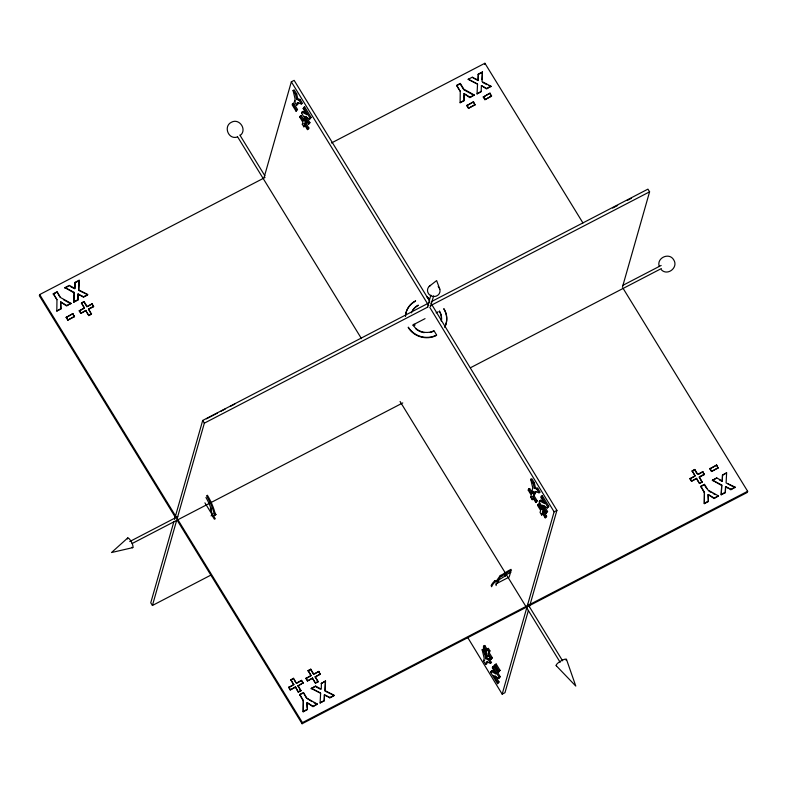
<?xml version="1.0" encoding="UTF-8"?>
<svg xmlns="http://www.w3.org/2000/svg" width="787" height="787" viewBox="0 0 787 787"><rect width="100%" height="100%" fill="white"/><g stroke="black" fill="none" stroke-linecap="round" stroke-linejoin="round"><path stroke-width="1.18" d="M60.717 301.952L60.914 308.957L56.812 311.081L56.969 299.68L53.319 293.728L57.038 291.79L60.579 297.565L70.987 303.329L66.62 305.995L60.717 301.952L66.747 305.533L70.987 303.329M307.087 702.683L307.284 709.687L303.182 711.812L303.339 700.41L299.68 694.459L303.408 692.521L306.95 698.295L317.348 704.06L312.98 706.726L307.087 702.683L313.118 706.264L317.348 704.06M303.182 711.812L303.339 700.41M464.005 93.623L464.212 100.618L460.11 102.743L460.257 91.341L456.608 85.389L460.326 83.461L463.868 89.226L474.276 95.001L469.908 97.657L464.005 93.623L470.036 97.195L474.276 95.001M708.192 494.531L708.398 501.526L704.296 503.65L704.444 492.249L700.794 486.297L704.513 484.359L708.054 490.134L718.462 495.908L714.094 498.565L708.192 494.531L714.222 498.102L718.462 495.908M704.296 503.65L704.444 492.249M74.135 292.892L64.967 287.619L74.263 292.439L73.732 302.238L77.864 300.093L78.09 293.915L83.402 296.827L87.711 294.594L78.749 289.921L79.153 280.251L75.031 282.385L74.785 288.898M77.864 300.093L78.09 293.915M320.624 693.17L311.327 688.35L320.624 693.17L320.102 702.968L324.234 700.823L324.46 694.646L329.763 697.557L334.072 695.324L325.12 690.652L325.523 680.981L321.273 683.578L325.523 680.981M324.234 700.823L324.46 694.646M477.552 84.101L468.255 79.28L477.552 84.101L477.03 93.899L481.152 91.754L481.388 85.586L486.691 88.488L490.999 86.255L482.038 81.582L482.441 71.912L478.329 74.047L478.083 80.559L473.38 78.002M721.61 485.471L712.442 480.188L721.738 485.008L721.217 494.807L725.348 492.662L725.575 486.494L730.877 489.396L735.186 487.163L726.096 482.943L726.627 472.82L722.515 474.954L722.269 481.467L719.446 479.932M725.348 492.662L725.575 486.494M75.031 282.385L74.913 288.445L69.286 285.376L64.967 287.619M321.401 683.116L321.283 689.176L315.646 686.107L311.327 688.35M478.083 80.559L478.329 74.047M722.269 481.467L722.515 474.954M73.732 302.238L74.263 292.439M87.711 294.594L78.621 290.373L79.153 280.251M334.072 695.324L324.982 691.104L325.336 682.644M482.008 79.625L482.441 71.912M721.217 494.807L721.738 485.008M265.012 177.498L39.675 294.574L39.35 295.725L175.196 517.02M56.969 299.68L53.319 293.728M57.038 291.79L59.861 297.053M56.812 311.081L61.042 308.494M66.167 317.486L72.896 313.6L74.401 316.718L67.8 320.142L66.167 317.486L72.896 313.6M67.8 320.142L74.529 316.256M85.842 310.727L80.746 313.374L79.231 310.904L84.455 307.806L81.474 302.946L84.101 301.578L87.082 306.438L92.177 303.792L93.564 306.714L88.469 309.36L91.449 314.22L88.823 315.587L85.842 310.727L88.823 315.587M79.231 310.904L84.327 308.258L81.474 302.946M77.962 294.377L83.402 296.827M80.746 313.374L85.97 310.265M81.346 303.398L84.101 301.578M87.977 306.359L92.177 303.792M91.449 314.22L88.597 308.907L93.692 306.261M264.157 177.232L291.338 81.818L294.141 80.363L429.672 301.155M292.498 103.727L292.174 104.868L296.069 111.203L297.506 109.491L293.61 103.156L292.498 103.727L296.394 110.072L296.069 111.203M173.858 521.722L150.76 602.783L152.422 605.478L211.064 575.012M174.527 519.371L202.702 420.455L429.377 302.68M293.295 104.287L293.61 103.156M294.427 101.543L295.125 99.083L293.079 90.466L294.19 89.885L296.699 93.968L297.791 98.926L300.063 99.447L302.483 103.392L301.362 103.963L297.338 102.585L296.62 105.114L294.427 101.543L295.538 100.962M152.422 605.478L176.849 519.715L302.09 723.745L747.325 492.426L747.65 491.275L623.048 288.288M177.173 518.564L204.354 423.15L428.079 306.92M298.214 102.851L297.732 104.543L296.62 105.114M304.953 126.205L303.841 126.786L302.297 124.257L302.877 122.182L299.877 117.293L300.172 116.24L301.283 115.659L304.294 120.559M306.291 116.742L309.94 122.683L308.494 124.415L301.559 113.121L302.995 111.41L306.054 113.072M301.883 111.98L306.979 114.764L303.172 108.557L304.608 106.816L311.101 117.391L309.655 119.122L304.569 116.338L308.829 123.264L308.494 124.415M301.283 115.659L299.877 117.293M302.995 111.41L301.559 113.121M304.608 106.816L303.172 108.557M304.884 118.483L303.772 119.063L303.182 121.139L300.172 116.24M303.841 126.786L304.431 124.71L307.442 129.609L308.553 129.029L308.848 127.976L305.848 123.077L306.438 121.011L305.317 121.591L304.736 123.657L307.737 128.556L307.442 129.609M309.655 119.122L311.101 117.391M456.608 85.389L460.257 91.341M457.404 85.36L460.326 83.461M290.934 679.525L293.787 684.838L290.806 679.978L293.561 678.158L296.414 683.48L301.637 680.371L303.152 682.841L297.929 685.949L300.919 690.809L298.293 692.167L295.43 686.854L298.293 692.167M295.302 687.307L290.206 689.953L288.691 687.494L293.915 684.385M290.206 689.953L295.43 686.854M460.11 102.743L464.34 100.165M297.929 685.949L303.152 682.841M472.446 77.5L478.211 80.107M466.799 105.674L473.528 101.789L475.033 104.907L468.432 108.331L466.799 105.674L473.528 101.789M303.202 700.863L299.68 694.459M300.919 690.809L298.066 685.487M312.508 678.335L307.412 680.981L305.897 678.512L310.993 675.866L308.14 670.554L310.767 669.186L313.747 674.046L318.843 671.4L320.23 674.321L315.134 676.968L318.125 681.827L315.489 683.195L312.508 678.335L315.489 683.195M305.897 678.512L311.121 675.413L308.14 670.554M468.432 108.331L475.161 104.455M303.408 692.521L306.222 697.784M307.412 680.981L312.636 677.882M308.012 671.006L310.767 669.186M484.576 64.396L484.91 63.255L582.941 222.957M477.03 93.899L481.29 91.302M481.388 85.586L486.563 88.951L490.999 86.255M306.95 698.295L312.016 701.63M414.877 325.031C410.489 325.779 416.825 325.985 414.021 324.205M315.134 676.968L320.358 673.869M302.09 723.745L302.424 722.604L747.65 491.275M314.643 673.977L318.843 671.4M483.277 97.037L490.006 93.151L491.511 96.27L484.91 99.693L483.277 97.037L490.006 93.151M311.199 688.802L315.646 686.107M318.125 681.827L315.262 676.515M484.91 99.693L491.639 95.817M427.489 306.95L430.853 295.135M430.578 306.537L433.607 295.902M320.102 702.968L324.362 700.371M324.333 695.108L329.763 697.557M483.661 646.078L486.661 650.977L487.773 650.396L484.772 645.497L483.661 646.078L483.356 647.13L486.366 652.029L485.776 654.095L487.33 656.624L488.442 656.043M533.32 499.096L532.209 499.676L530.654 497.148L531.245 495.082L528.244 490.183L528.539 489.13L529.651 488.55L532.661 493.449M484.467 646.55L484.772 645.497M529.651 488.55L528.244 490.183M483.503 660.805L484.212 658.355L482.165 649.737L483.277 649.157L485.776 653.23L486.878 658.198L489.14 658.719L491.56 662.654L490.449 663.234L486.425 661.847L485.707 664.385L483.503 660.805L484.625 660.234M486.661 650.977L487.251 648.901L488.363 648.321L489.917 650.849L489.327 652.925L488.215 653.495L491.226 658.394L490.921 659.447L487.91 654.548L487.33 656.624M532.209 499.676L532.799 497.6L535.799 502.5L536.104 501.447L533.094 496.548L534.206 495.977L534.796 493.902L533.252 491.373L532.14 491.954L531.55 494.029L528.539 489.13M510.733 571.608L509.179 577.068L495.859 583.984M488.215 653.495L488.806 651.429L489.917 650.849M533.094 496.548L533.684 494.482L534.796 493.902M530.723 479.293L532.76 487.91L532.061 490.36L534.255 493.941L534.983 491.403L539.006 492.79L540.118 492.209L537.698 488.274L535.435 487.753L534.314 488.333L533.222 483.366L530.723 479.293L531.835 478.712L534.334 482.795L535.435 487.753M487.537 661.277L486.819 663.805L485.707 664.385M535.849 491.678L535.376 493.36L534.255 493.941M489.327 652.925L492.337 657.814L490.921 659.447M534.206 495.977L537.216 500.876L535.799 502.5M537.944 504.447L540.954 509.346L542.066 508.766L539.065 503.867L537.944 504.447L537.649 505.5L540.659 510.399L540.069 512.465L541.613 514.993L542.725 514.413M495.377 676.013L499.027 681.955L497.581 683.687L490.645 672.393L492.082 670.672L496.164 672.895M543.935 505.569L547.575 511.511L546.139 513.242L539.203 501.949L540.639 500.227L544.712 502.45M497.581 683.687L497.905 682.526L493.656 675.6L498.742 678.394L500.188 676.663L493.695 666.087L492.259 667.819L496.066 674.036L490.97 671.252M538.761 504.92L539.065 503.867M546.139 513.242L546.463 512.091L542.213 505.156L547.299 507.949L548.746 506.218L542.253 495.643L540.807 497.384L544.624 503.591L539.528 500.807M492.082 670.672L490.645 672.393M540.639 500.227L539.203 501.949M493.37 667.248L493.695 666.087M541.918 496.804L542.253 495.643M495.062 664.602L494.738 665.733L498.633 672.078L500.07 670.367L496.174 664.021L495.062 664.602L498.958 670.947L498.633 672.078M495.849 665.153L496.174 664.021M540.954 509.346L541.545 507.271L542.656 506.69M541.613 514.993L542.204 512.917L545.214 517.816L546.326 517.236L546.621 516.183L543.62 511.294L544.211 509.219L543.099 509.799L542.509 511.865L545.509 516.764L545.214 517.816M498.742 678.394L500.188 676.663M547.299 507.949L548.746 506.218M467.744 637.549L502.165 694.154L526.926 607.239M527.26 606.069L554.107 511.825L556.911 510.369L430.863 303.093M528.402 610.456L504.969 692.698L502.165 694.154M529.405 606.934L556.911 510.369M622.409 287.245L649.59 191.831L647.927 189.136L431.404 301.628M696.554 478.624L691.458 481.27L689.943 478.801L695.039 476.155L692.186 470.842L694.813 469.475L697.794 474.335L702.889 471.688L704.276 474.61L699.181 477.266L702.161 482.126L699.535 483.484L696.554 478.624L699.535 483.484M689.943 478.801L695.167 475.702L692.186 470.842M691.458 481.27L696.682 478.171M692.048 471.295L694.813 469.475M698.679 474.266L702.889 471.688M704.316 492.701L700.794 486.297M702.161 482.126L699.309 476.804L704.404 474.158M704.513 484.359L700.666 486.75M709.835 468.836L716.563 464.96L718.059 468.068L711.468 471.502L709.835 468.836L715.491 465.904M711.468 471.502L718.197 467.616M716.563 464.96L718.059 468.068M722.397 481.014L716.76 477.945L712.314 480.65M726.627 472.82L723.41 474.876M725.447 486.946L730.877 489.396M730.749 489.858L735.186 487.163M510.999 569.345A20.787 5.322 -31.5 0 0 501.811 574.943L500.296 575.464L497.433 579.547L497.964 580.403L505.647 575.72L505.116 574.864M497.964 580.403L500.827 576.32L502.342 575.799A20.787 5.322 -31.5 0 1 511.52 570.201M240.369 135.364C247.354 129.658 239.317 117.784 231.378 122.28C223.262 126.156 228.141 139.594 236.936 137.145M127.71 537.964L111.518 552.533L132.767 547.644M429.279 286.311L436.628 280.585L439.825 289.242M211.319 508.225L210.424 508.687L213.011 516.164L215.943 514.57L214.91 512.809A20.787 5.401 62.5 0 0 207.394 495.23M300.063 99.447L298.942 100.028L296.679 99.506L295.578 94.548L296.699 93.968M296.679 99.506L297.791 98.926M296.394 110.072L297.506 109.491M302.297 124.257L303.408 123.677M304.736 123.657L305.848 123.077M308.829 123.264L309.94 122.683M307.737 128.556L308.848 127.976M331.416 142.998L484.91 63.255M64.829 288.072L68.076 286.389M74.903 282.848L79.025 280.703M53.191 294.181L55.975 292.734M468.255 79.28L472.574 77.037M478.191 74.509L482.313 72.365M73.87 301.785L77.992 299.631M83.265 297.279L87.573 295.046M88.961 315.125L91.587 313.767M206.401 418.812L217.389 413.106M221.009 411.207L225.131 409.063M230.542 406.259L234.851 404.016M612.63 208.063L617.628 205.466M627.239 200.459L631.371 198.314M430.096 305.868L649.59 191.831M412.762 325.021L425.049 318.637M436.165 312.862L438.182 311.809M129.757 541.535L177.764 516.597M622.96 285.297L661.149 265.455M132.167 543.502L402.777 402.914M470.429 367.765L661.375 268.554M211.064 515.869A15.543 4.033 62.5 0 0 211.733 514.895L212.628 514.432A15.543 4.033 62.5 0 1 211.959 515.406M215.943 514.57L215.058 515.032L214.084 513.704L214.979 513.242M213.011 516.164L213.897 515.701M533.222 483.366L534.334 482.795M534.314 488.333L536.586 488.855L537.698 488.274M530.654 497.148L531.766 496.567M536.104 501.447L537.216 500.876M542.509 511.865L543.62 511.294M546.463 512.091L547.575 511.511M545.509 516.764L546.621 516.183M290.806 679.978L292.557 679.073M296.551 683.018L301.637 680.371M288.691 687.494L292.774 685.369M699.663 483.031L702.289 481.664M298.421 691.714L301.047 690.347M315.626 682.742L318.253 681.375M712.442 480.188L716.76 477.945M299.552 694.911L302.346 693.465M303.31 711.359L307.412 709.225M704.424 503.198L708.526 501.073M721.345 494.354L725.476 492.209M329.635 698.01L333.944 695.777M489.14 658.719L488.029 659.29L485.766 658.778L484.664 653.81L485.776 653.23M485.766 658.778L486.878 658.198M491.226 658.394L492.337 657.814M498.958 670.947L500.07 670.367M497.905 682.526L499.027 681.955M491.108 585.892A20.787 5.322 -31.5 0 1 494.531 581.003L498.161 579.901L498.683 580.757A15.543 3.984 -31.5 0 0 496.174 585.587M491.639 586.748A20.787 5.322 -31.5 0 1 495.062 581.859L498.683 580.757M505.647 575.72L504.742 575.828L507.497 574.018A15.543 3.984 -31.5 0 1 510.999 572.041M482.903 82.556L486.887 84.632M488.875 85.675L490.872 86.708M728.093 483.985L735.058 487.615M70.092 286.34L73.85 288.386M315.518 686.559L320.211 689.117M474.148 95.453L463.74 89.679L460.198 83.914M708.969 491.167L711.054 492.318M713.13 493.479L715.216 494.63M63.57 299.749L70.86 303.792M314.102 702.791L317.22 704.522M661.296 269.734C667.563 276.375 678.679 267.373 673.721 259.867C669.245 251.919 656.23 257.949 659.27 266.439M429.249 298.962L427.075 296.876L429.141 299.326M556.173 665.635L575.789 686.067L566.473 659.349M413.264 325.395L415.3 327.913A15.543 14.471 15.9 0 0 433.991 330.717L436.637 335.036A20.787 19.35 15.9 0 1 408.325 327.166M210.424 508.687L211.29 509.878L210.532 507.281A15.543 4.033 62.5 0 0 205.938 497.482M489.878 93.614L491.511 96.27M483.405 96.585L485.038 99.241M709.963 468.383L711.596 471.039M702.761 472.151L704.276 474.61M473.4 102.251L475.033 104.907M704.975 485.786L706.746 488.668M694.685 469.937L697.066 473.823M466.927 105.222L468.56 107.878M690.071 478.348L691.586 480.818M291.338 81.818L428.61 305.454M293.079 90.466L295.578 94.548M298.942 100.028L301.362 103.963M303.497 107.396L309.989 117.971M541.141 496.223L547.624 506.789M536.586 488.855L539.006 492.79M303.772 119.063L305.317 121.591M532.14 491.954L533.684 494.482M541.545 507.271L543.099 509.799M239.848 135.03L264.924 175.875M527.87 604.239L562.587 660.795M237.408 136.515L361.489 338.656M400.071 401.498L560.147 662.28M501.309 575.336L501.831 576.192M500.296 575.464L500.827 576.32M494.531 581.003L495.062 581.859M487.251 648.901L488.806 651.429M482.165 649.737L484.664 653.81M488.029 659.29L490.449 663.234M492.583 666.668L499.076 677.233M202.702 420.455L204.354 423.15M318.715 671.852L320.23 674.321M92.049 304.244L93.564 306.714M310.639 669.639L313.62 674.498M83.973 302.031L86.954 306.891M213.159 515.288L215.274 518.741L214.389 519.204L211.733 514.895M204.925 502.844L212.185 514.659M306.035 678.06L307.55 680.529M79.359 310.452L80.874 312.921M302.021 681.65L303.025 683.303M72.768 314.052L74.401 316.718M294.033 679.584L295.823 682.506M66.295 317.023L67.928 319.689M288.829 687.031L290.344 689.501M39.675 294.574L302.424 722.604M429.8 307.402L554.107 511.825M483.277 649.157L483.789 651.311M214.084 513.704L214.015 513.272A20.787 5.401 62.5 0 0 206.499 495.692M708.064 494.984L708.398 501.526M463.937 95.168L464.212 100.618M306.95 703.145L307.176 707.503M60.589 302.415L60.914 308.957M433.883 331.081A15.543 14.471 15.9 0 1 430.174 332.439M424.154 332.655A15.543 14.471 15.9 0 1 418.418 330.678M417.563 330.156A15.543 14.471 15.9 0 1 415.939 328.946M412.565 310.649A15.543 14.471 15.9 0 1 418.163 305.474M439.343 311.367A15.543 14.471 15.9 0 1 441.379 320.584M411.434 312.852A15.543 14.471 15.9 0 1 418.271 305.11M439.451 310.993A15.543 14.471 15.9 0 1 441.32 321.165M405.472 316.354A20.787 19.35 15.9 0 1 415.625 300.791M443.937 308.661A20.787 19.35 15.9 0 1 444.645 327.244M436.539 335.4A20.787 19.35 15.9 0 1 408.217 327.54M405.443 315.705A20.787 19.35 15.9 0 1 415.516 301.165M443.838 309.025A20.787 19.35 15.9 0 1 444.999 326.694M438.172 286.547A6.326 5.883 15.9 0 1 437.857 295.253A6.326 5.883 15.9 0 1 428.649 293.876A6.326 5.883 15.9 0 1 430.568 285.406M556.537 665.881A6.04 1.544 -31.5 0 1 561.249 660.746A6.04 1.544 -31.5 0 1 566.158 660.441M127.425 538.957A5.46 1.417 62.5 0 1 131.478 542.115A5.46 1.417 62.5 0 1 131.803 547.339"/></g></svg>
